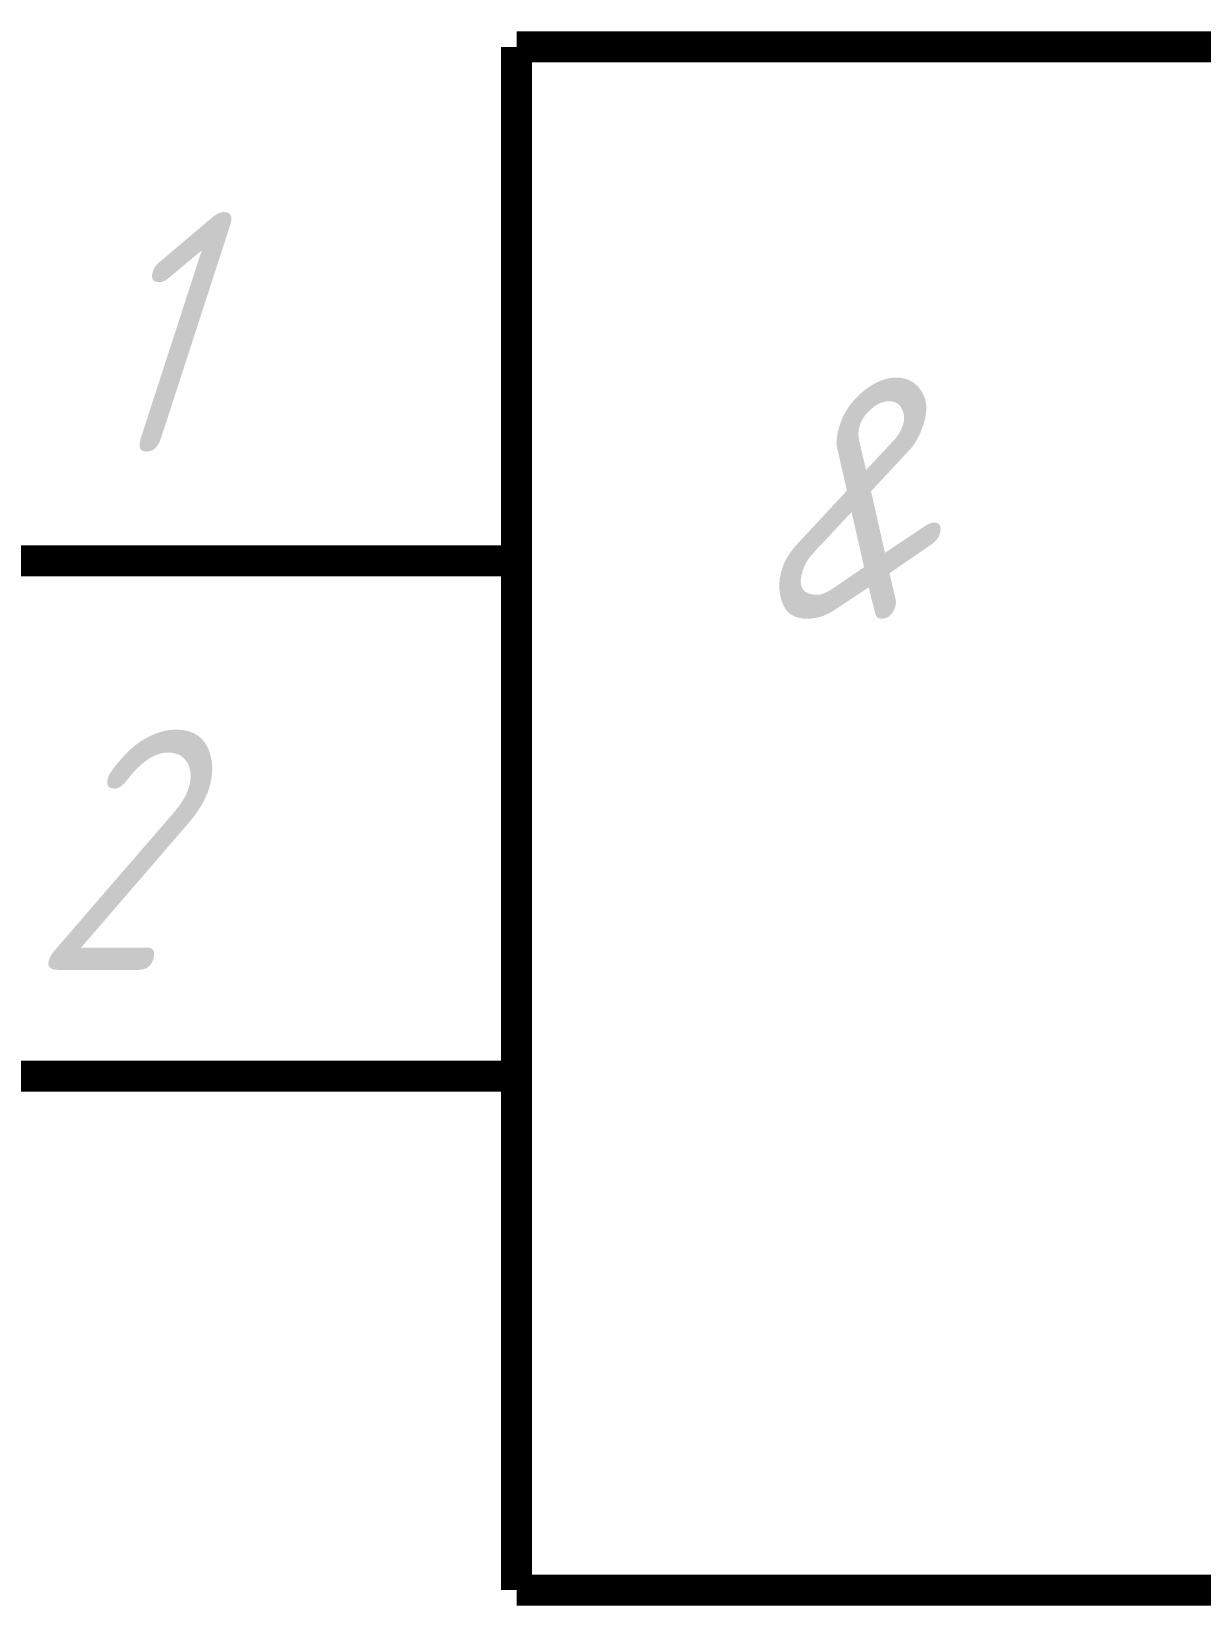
# Paper-space layout 'Layout1' of a CAD drawing. Header units: millimetres. Extents: x 0 to 420, y 0 to 297.
# Drawn here: x 345.37 to 356.74, y 102.49 to 117.8 of the extents above; entities that cross this region are included whole.
import ezdxf

# ---------------------------------------------------------------- set-up
doc = ezdxf.new("R2010")
doc.units = ezdxf.units.MM
doc.layers.add('Sheet', color=255, linetype='Continuous')
doc.styles.add('GOST', font='', dxfattribs={"oblique": 18})
doc.styles.get('GOST').set_extended_font_data('GOST type A')

psp = doc.layouts.get("Layout1")

# ---------------------------------------------------------------- linework, layer by layer
at = {"layer": 'Sheet', "const_width": 0.3}
for points in [[(350.089, 102.643), (350.089, 117.646)], [(350.089, 117.646), (365.078, 117.646)], [(350.089, 112.649), (345.082, 112.649)], [(350.089, 107.64), (345.082, 107.64)], [(365.078, 102.643), (350.089, 102.643)]]:
    psp.add_lwpolyline(points, dxfattribs=at)

# ---------------------------------------------------------------- texts
at = {"layer": 'Sheet', "style": 'GOST', "oblique": 18}
for s, p in [('1', (345.913, 113.704)), ('&', (352.38, 112.087)), ('2', (345.374, 108.673))]:
    psp.add_text(s, height=2.336, dxfattribs=at).set_placement(p)

doc.saveas('drawing.dxf')
